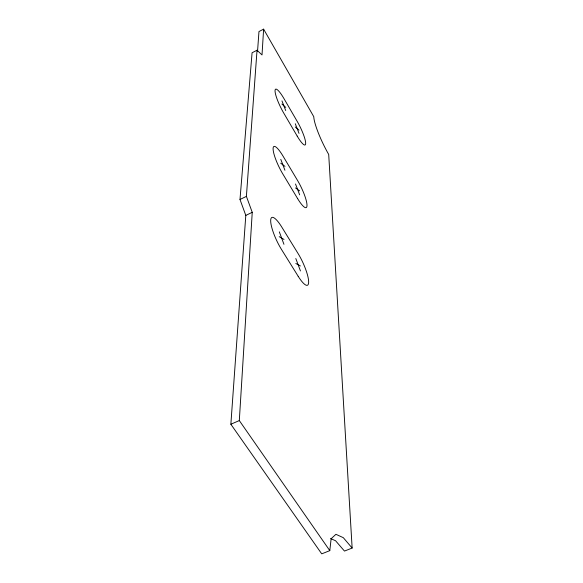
<?xml version="1.0" encoding="UTF-8"?>
<svg xmlns="http://www.w3.org/2000/svg" width="583" height="583" viewBox="0 0 583 583"><rect width="100%" height="100%" fill="white"/><g stroke="black" fill="none" stroke-linecap="round" stroke-linejoin="round"><path stroke-width="0.87" d="M329.796 550.636L239.314 420.569L252.242 212.329L246.398 196.384L257.03 50.24L252.075 52.769L239.992 199.466L245.8 215.404L230.861 424.242L321.729 553.85L329.796 550.636L331.129 538.728L335.925 534.305L343.307 537.672L352.139 548.042L344.48 551.081L335.582 540.754L330.597 538.546M257.555 51.195L258.961 31.548L263.618 29.15L262.015 54.94L257.03 50.24M239.992 199.466L246.398 196.384M245.8 215.404L252.242 212.329M230.861 424.242L239.314 420.569M295.829 263.48L300.405 265.965M279.213 236.669L284.023 239.46M295.53 187.952L299.626 190.867M280.707 163.196L284.985 166.381M295.289 126.977L298.999 130.126M281.902 104.029L285.757 107.41M263.618 29.15L313.771 116.687A30.505 5.254 64.3 0 0 328.703 154.444L352.139 548.042M295.282 123.749L299.028 133.383M281.968 100.903L285.721 110.566M295.515 183.995L299.669 194.853M280.78 159.356L284.934 170.251M295.814 258.531L300.456 270.949M279.315 231.845L283.957 244.313M298.212 276.327L281.443 249.371A22.795 5.436 64.9 0 1 270.68 220.571A22.795 5.436 64.9 0 1 281.815 227.137L298.051 253.503A22.526 5.305 65.2 0 1 308.647 281.902A22.526 5.305 65.2 0 1 298.212 276.327M297.658 198.665L282.704 173.785A20.383 4.329 64.2 0 1 273.099 148.629A20.383 4.329 64.2 0 1 283.003 156.069L297.527 180.431A20.143 4.241 64.5 0 1 307.001 205.267A20.143 4.241 64.5 0 1 297.658 198.665M297.206 136.109L283.717 113.044A18.467 3.52 63.8 0 1 275.045 90.737A18.467 3.52 63.8 0 1 283.957 98.593L297.097 121.206A18.248 3.454 64 0 1 305.667 143.258A18.248 3.454 64 0 1 297.206 136.109"/></g></svg>
